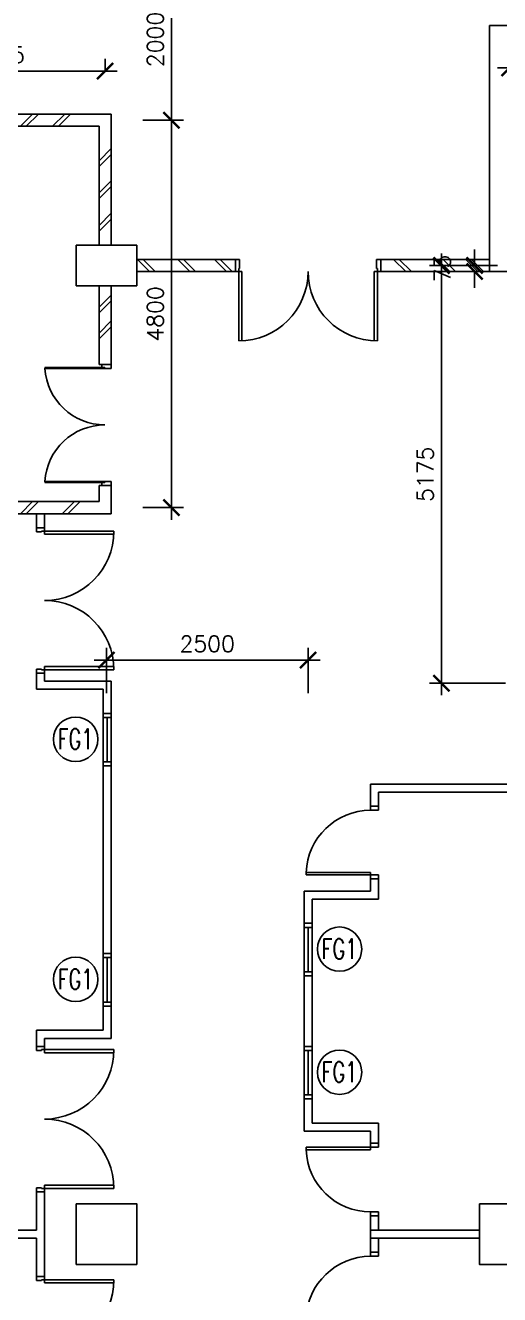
# Model space of a CAD drawing. Extents: x 2266480 to 2405436, y -858634 to -757865.
# Drawn here: x 2349514 to 2355394, y -803174 to -787449 of the extents above; entities that cross this region are included whole.
import ezdxf

# ---------------------------------------------------------------- set-up
doc = ezdxf.new("R2010")
doc.units = 0
doc.header["$LTSCALE"] = 10
doc.header["$MEASUREMENT"] = 0
doc.layers.get('0').update_dxf_attribs({"linetype": 'CONTINUOUS'})
doc.layers.get('DEFPOINTS').update_dxf_attribs({"linetype": 'CONTINUOUS'})
for name, color, linetype in [('COL', 3, 'CONTINUOUS'), ('DIM', 7, 'CONTINUOUS'), ('DOOR', 5, 'CONTINUOUS'), ('DR', 7, 'CONTINUOUS'), ('FG-T', 7, 'CONTINUOUS'), ('FITT', 5, 'CONTINUOUS'), ('H', 1, 'CONTINUOUS'), ('LINE', 7, 'CONTINUOUS'), ('partition', 7, 'CONTINUOUS'), ('stair', 7, 'CONTINUOUS'), ('TIMBER SKIRT', 1, 'CONTINUOUS'), ('WALL', 2, 'CONTINUOUS')]:
    doc.layers.add(name, color=color, linetype=linetype)
doc.styles.add('ROMANS', font='romans')
doc.styles.get("Standard").update_dxf_attribs({"font": 'ROMANS.SHX'})
doc.dimstyles.new('STANDARD$0', dxfattribs={"dimscale": 0, "dimtxt": 8, "dimasz": 6, "dimexe": 1, "dimexo": 1, "dimgap": 3, "dimtad": 1, "dimdec": 0, "dimlfac": -1, "dimrnd": 1, "dimzin": 0, "dimdsep": 46, "dimtxsty": 'Standard', "dimcen": 0, "dimclrd": 5, "dimclre": 250, "dimadec": 0, "dimazin": 0, "dimtfac": 1, "dimtdec": 4, "dimtofl": 0, "dimtmove": 0, "dimatfit": 3, "dimfxl": 1, "dimtolj": 1, "dimtzin": 0, "dimarcsym": 0})

# ---------------------------------------------------------------- blocks, each defined once
blk = doc.blocks.new('FG')
at = {"layer": 'LINE', "linetype": 'Continuous'}
for points in [[(0, 0), (50, 0), (50, 100), (0, 100)], [(600, 0), (650, 0), (650, 100), (600, 100)]]:
    blk.add_lwpolyline(points, close=True, dxfattribs=at)
at = {"layer": 'LINE', "color": 5, "linetype": 'Continuous'}
for points in [[(600, 100), (50, 100)], [(50, 0), (600, 0)]]:
    blk.add_lwpolyline(points, dxfattribs=at)
at = {"layer": 'LINE', "color": 1, "linetype": 'Continuous'}
blk.add_lwpolyline([(50, 50), (600, 50)], dxfattribs=at)
blk = doc.blocks.new('_ARCHTICK')
at = {"color": 0, "linetype": 'ByBlock', "const_width": 0.15}
blk.add_lwpolyline([(-0.5, -0.5), (0.5, 0.5)], dxfattribs=at)
blk = doc.blocks.new('*D134')
at = {"layer": 'DEFPOINTS', "color": 0, "transparency": 16777216}
for p in [(2353019, -795312), (2350519, -795871), (2353019, -795871)]:
    blk.add_point(p, dxfattribs=at)
at = {"layer": 'DIM', "color": 7, "lineweight": -2, "transparency": 16777216}
for p, q in [((2350519, -795721), (2350519, -795162)), ((2353019, -795721), (2353019, -795162)), ((2350369, -795312), (2353169, -795312))]:
    blk.add_line(p, q, dxfattribs=at)
at = {"layer": 'DIM', "color": 7, "lineweight": -2, "transparency": 16777216, "xscale": 200, "yscale": 200, "zscale": 200, "rotation": 180}
blk.add_blockref('_ARCHTICK', (2350519, -795312), dxfattribs=at)
at = {"layer": 'DIM', "color": 7, "lineweight": -2, "transparency": 16777216, "xscale": 200, "yscale": 200, "zscale": 200}
blk.add_blockref('_ARCHTICK', (2353019, -795312), dxfattribs=at)
at = {"layer": 'DIM', "color": 7, "transparency": 16777216, "insert": (2351769, -795112), "char_height": 200, "attachment_point": 5, "style": 'ROMANS'}
blk.add_mtext('\\A1;2500', dxfattribs=at)
blk = doc.blocks.new('D1800-A')
at = {"layer": 'DR'}
for p, q in [((0, 0), (100, 0)), ((0, -50), (0, 0)), ((100, 0), (100, -40)), ((60, -50), (0, -50)), ((100, -40), (60, -40)), ((60, -40), (60, -50)), ((100, -40), (960, -40)), ((100, -80), (100, -40)), ((959, -80), (100, -80)), ((959, -1720), (100, -1720)), ((100, -1720), (100, -1760)), ((60, -1750), (0, -1750)), ((0, -1750), (0, -1800)), ((0, -1800), (100, -1800)), ((60, -1760), (60, -1750)), ((100, -1760), (60, -1760)), ((100, -1760), (960, -1760)), ((100, -1800), (100, -1760))]:
    blk.add_line(p, q, dxfattribs=at)
for centre, start, end in [((100, -40), 270.0001, 0), ((100, -1760), 0, 90)]:
    blk.add_arc(centre, 860, start, end, dxfattribs=at)
blk = doc.blocks.new('D900')
at = {"layer": 'DOOR', "color": 7}
for p, q in [((50, 100), (50, 899)), ((80, 899), (50, 899)), ((80, 100), (80, 899)), ((0, 100), (0, 0)), ((0, 100), (50, 100)), ((0, 0), (50, 0)), ((50, 100), (50, 0)), ((50, 100), (80, 100)), ((850, 100), (850, 0)), ((850, 100), (900, 100)), ((850, 0), (900, 0)), ((900, 100), (900, 0))]:
    blk.add_line(p, q, dxfattribs=at)
blk.add_arc((50, 100), 800, 0, 87.8509, dxfattribs=at)
blk = doc.blocks.new('D1500-1')
at = {"layer": 'DR'}
for p, q in [((38, 77), (38, 821)), ((38, 821), (50, 820)), ((50, 0), (50, 820)), ((1462, 821), (1450, 820)), ((1450, 0), (1450, 820)), ((1462, 77), (1462, 821)), ((38, 115), (0, 115)), ((50, 0), (0, 0)), ((50, 77), (38, 77)), ((1450, 77), (1462, 77)), ((1462, 115), (1500, 115)), ((1450, 0), (1500, 0))]:
    blk.add_line(p, q, dxfattribs=at)
for centre, start, end in [((5, 77), 0.0238, 86.5289), ((1495, 77), 93.4711, 179.9762)]:
    blk.add_arc(centre, 745, start, end, dxfattribs=at)
blk = doc.blocks.new('*D67')
at = {"layer": 'DEFPOINTS', "color": 0, "transparency": 16777216}
for p in [(2350821, -786624), (2351325, -786624), (2350821, -788624)]:
    blk.add_point(p, dxfattribs=at)
at = {"layer": 'DIM', "color": 7, "lineweight": -2, "transparency": 16777216}
for p, q in [((2351325, -788774), (2351325, -786474)), ((2350971, -786624), (2351475, -786624)), ((2350971, -788624), (2351475, -788624))]:
    blk.add_line(p, q, dxfattribs=at)
at = {"layer": 'DIM', "color": 7, "lineweight": -2, "transparency": 16777216, "xscale": 200, "yscale": 200, "zscale": 200}
for p, rotation in [((2351325, -786624), 90), ((2351325, -788624), 270)]:
    blk.add_blockref('_ARCHTICK', p, dxfattribs=dict(at, rotation=rotation))
at = {"layer": 'DIM', "color": 7, "transparency": 16777216, "insert": (2351125, -787624), "char_height": 200, "attachment_point": 5, "rotation": 90, "style": 'ROMANS'}
blk.add_mtext('\\A1;2000', dxfattribs=at)
blk = doc.blocks.new('*D114')
at = {"layer": 'DEFPOINTS', "color": 0, "transparency": 16777216}
for p in [(2350821, -788624), (2351325, -788624), (2350821, -793424)]:
    blk.add_point(p, dxfattribs=at)
at = {"layer": 'DIM', "color": 7, "lineweight": -2, "transparency": 16777216}
for p, q in [((2351325, -793574), (2351325, -788474)), ((2350971, -788624), (2351475, -788624)), ((2350971, -793424), (2351475, -793424))]:
    blk.add_line(p, q, dxfattribs=at)
at = {"layer": 'DIM', "color": 7, "lineweight": -2, "transparency": 16777216, "xscale": 200, "yscale": 200, "zscale": 200}
for p, rotation in [((2351325, -788624), 90), ((2351325, -793424), 270)]:
    blk.add_blockref('_ARCHTICK', p, dxfattribs=dict(at, rotation=rotation))
at = {"layer": 'DIM', "color": 7, "transparency": 16777216, "insert": (2351125, -791024), "char_height": 200, "attachment_point": 5, "rotation": 90, "style": 'ROMANS'}
blk.add_mtext('\\A1;4800', dxfattribs=at)
blk = doc.blocks.new('*D115')
at = {"layer": 'DEFPOINTS', "color": 0, "transparency": 16777216}
for p in [(2350502, -788015), (2347827, -788168), (2350502, -788168)]:
    blk.add_point(p, dxfattribs=at)
at = {"layer": 'DIM', "color": 7, "lineweight": -2, "transparency": 16777216}
for p, q in [((2347827, -788018), (2347827, -787865)), ((2350502, -788018), (2350502, -787865)), ((2347677, -788015), (2350652, -788015))]:
    blk.add_line(p, q, dxfattribs=at)
at = {"layer": 'DIM', "color": 7, "lineweight": -2, "transparency": 16777216, "xscale": 200, "yscale": 200, "zscale": 200, "rotation": 180}
blk.add_blockref('_ARCHTICK', (2347827, -788015), dxfattribs=at)
at = {"layer": 'DIM', "color": 7, "lineweight": -2, "transparency": 16777216, "xscale": 200, "yscale": 200, "zscale": 200}
blk.add_blockref('_ARCHTICK', (2350502, -788015), dxfattribs=at)
at = {"layer": 'DIM', "color": 7, "transparency": 16777216, "insert": (2349165, -787815), "char_height": 200, "attachment_point": 5, "style": 'ROMANS'}
blk.add_mtext('\\A1;2675', dxfattribs=at)
blk = doc.blocks.new('DR-1800-B')
at = {"layer": 'DR'}
for p, q in [((-50, 0), (0, 0)), ((0, 0), (0, -150)), ((-1800, 0), (-1800, -150)), ((-1750, 0), (-1800, 0)), ((-1800, -150), (-1760, -150)), ((-1760, -150), (-1760, -110)), ((-1760, -110), (-1750, -110)), ((-1760, -150), (-1760, -1010)), ((-1720, -150), (-1760, -150)), ((-1750, -110), (-1750, 0)), ((-1720, -1009), (-1720, -150)), ((-80, -1009), (-80, -150)), ((-80, -150), (-40, -150)), ((-50, -110), (-50, 0)), ((-40, -110), (-50, -110)), ((-40, -150), (-40, -110)), ((-40, -150), (-40, -1010)), ((0, -150), (-40, -150))]:
    blk.add_line(p, q, dxfattribs=at)
for centre, start, end in [((-1760, -150), 270, 0), ((-40, -150), 180.0001, 270)]:
    blk.add_arc(centre, 860, start, end, dxfattribs=at)
blk = doc.blocks.new('*D136')
at = {"layer": 'DEFPOINTS', "color": 0, "transparency": 16777216}
for p in [(2354673, -790424), (2355519, -790424), (2355619, -795599)]:
    blk.add_point(p, dxfattribs=at)
at = {"layer": 'DIM', "color": 7, "lineweight": -2, "transparency": 16777216}
for p, q in [((2354673, -795749), (2354673, -790274)), ((2355369, -790424), (2354523, -790424)), ((2355469, -795599), (2354523, -795599))]:
    blk.add_line(p, q, dxfattribs=at)
at = {"layer": 'DIM', "color": 7, "lineweight": -2, "transparency": 16777216, "xscale": 200, "yscale": 200, "zscale": 200}
for p, rotation in [((2354673, -790424), 90), ((2354673, -795599), 270)]:
    blk.add_blockref('_ARCHTICK', p, dxfattribs=dict(at, rotation=rotation))
at = {"layer": 'DIM', "color": 7, "transparency": 16777216, "insert": (2354473, -793012), "char_height": 200, "attachment_point": 5, "rotation": 90, "style": 'ROMANS'}
blk.add_mtext('\\A1;5175', dxfattribs=at)
blk = doc.blocks.new('*D352')
at = {"layer": 'DEFPOINTS', "color": 0, "linetype": 'Continuous', "transparency": 16777216}
for p in [(1495217, -790424), (1494782, -790499), (1495217, -790499)]:
    blk.add_point(p, dxfattribs=at)
at = {"layer": 'FITT', "color": 7, "linetype": 'Continuous', "lineweight": -2, "transparency": 16777216}
for p, q in [((1494782, -790424), (1494782, -790224)), ((1495067, -790424), (1494632, -790424)), ((1495067, -790499), (1494632, -790499)), ((1494782, -790499), (1494782, -790699))]:
    blk.add_line(p, q, dxfattribs=at)
at = {"layer": 'FITT', "color": 7, "linetype": 'Continuous', "lineweight": -2, "transparency": 16777216, "xscale": 200, "yscale": 200, "zscale": 200}
for p, rotation in [((1494782, -790424), 270), ((1494782, -790499), 90)]:
    blk.add_blockref('_ARCHTICK', p, dxfattribs=dict(at, rotation=rotation))
at = {"layer": 'FITT', "color": 7, "linetype": 'Continuous', "transparency": 16777216, "insert": (1494382, -790462), "char_height": 200, "attachment_point": 5, "rotation": 90, "style": 'ROMANS'}
blk.add_mtext('\\A1;75', dxfattribs=at)
blk = doc.blocks.new('*D350')
at = {"layer": 'DEFPOINTS', "color": 0, "linetype": 'Continuous', "transparency": 16777216}
for p in [(1497962, -787699), (1498192, -787699), (1498542, -790250)]:
    blk.add_point(p, dxfattribs=at)
at = {"layer": 'FITT', "color": 7, "linetype": 'Continuous', "lineweight": -2, "transparency": 16777216}
for p, q in [((1497962, -790400), (1497962, -787549)), ((1498042, -787699), (1497812, -787699)), ((1498392, -790250), (1497812, -790250))]:
    blk.add_line(p, q, dxfattribs=at)
at = {"layer": 'FITT', "color": 7, "linetype": 'Continuous', "lineweight": -2, "transparency": 16777216, "xscale": 200, "yscale": 200, "zscale": 200}
for p, rotation in [((1497962, -787699), 90), ((1497962, -790250), 270)]:
    blk.add_blockref('_ARCHTICK', p, dxfattribs=dict(at, rotation=rotation))
at = {"layer": 'FITT', "color": 7, "linetype": 'Continuous', "transparency": 16777216, "insert": (1497762, -788974), "char_height": 200, "attachment_point": 5, "rotation": 90, "style": 'ROMANS'}
blk.add_mtext('\\A1;2550', dxfattribs=at)
blk = doc.blocks.new('*D351')
at = {"layer": 'DEFPOINTS', "color": 0, "linetype": 'Continuous', "transparency": 16777216}
for p in [(1495217, -787700), (1498367, -787700), (1495217, -787976)]:
    blk.add_point(p, dxfattribs=at)
at = {"layer": 'FITT', "color": 7, "linetype": 'Continuous', "lineweight": -2, "transparency": 16777216}
for p, q in [((1498517, -787976), (1495067, -787976)), ((1495217, -787850), (1495217, -788126)), ((1498367, -787850), (1498367, -788126))]:
    blk.add_line(p, q, dxfattribs=at)
at = {"layer": 'FITT', "color": 7, "linetype": 'Continuous', "lineweight": -2, "transparency": 16777216, "xscale": 200, "yscale": 200, "zscale": 200, "rotation": 180}
blk.add_blockref('_ARCHTICK', (1495217, -787976), dxfattribs=at)
at = {"layer": 'FITT', "color": 7, "linetype": 'Continuous', "lineweight": -2, "transparency": 16777216, "xscale": 200, "yscale": 200, "zscale": 200}
blk.add_blockref('_ARCHTICK', (1498367, -787976), dxfattribs=at)
at = {"layer": 'FITT', "color": 7, "linetype": 'Continuous', "transparency": 16777216, "insert": (1496792, -787776), "char_height": 200, "attachment_point": 5, "style": 'ROMANS'}
blk.add_mtext('\\A1;3150', dxfattribs=at)
blk = doc.blocks.new('A$C4FA52658')
at = {"color": 3, "ltscale": 2}
for p, q in [((650, 2975), (-250, 2975)), ((-250, 2974), (-250, -75)), ((650, 2975), (650, 2725)), ((2500, 2975), (2500, 2725)), ((3400, 2975), (2500, 2975)), ((4123.2, 2975), (3400, 2975)), ((4123.2, 2975), (4123.2, 2725)), ((5223.2, 2975), (5223.2, 2725.3)), ((6200, 2975), (5223.2, 2975)), ((6200, -76), (6200, 2975)), ((0, 2725), (0, 175)), ((650, 2725), (0, 2725)), ((3150, 2725), (2500, 2725)), ((3150, 174.5), (3150, 2724)), ((3400, 2725), (4123.2, 2725.1)), ((3400, 174.6), (3400, 2724)), ((5223.2, 2725.3), (5950, 2725.4)), ((5950, 175), (5950, 2725.4)), ((0, 175), (3150, 174.5)), ((3400, 174.4), (5950, 175)), ((-250, -75), (6200, -76))]:
    blk.add_line(p, q, dxfattribs=at)
at = {"color": 5}
for p, q in [((650, 2725), (2500, 2725)), ((4123.2, 2725.1), (5223.2, 2725.3)), ((400, 540), (2400, 2340)), ((400, 2340), (2400, 540)), ((3698.2, 890), (5648.2, 2340)), ((3698.2, 2340), (5648.2, 890))]:
    blk.add_line(p, q, dxfattribs=at)
at = {"ltscale": 2}
for p, q in [((400, 2340), (400, 540)), ((2400, 2340), (400, 2340)), ((2400, 540), (2400, 2340)), ((3698.2, 2340), (3698.2, 890)), ((5648.2, 2340), (3698.2, 2340)), ((5648.2, 890), (5648.2, 2340)), ((3698.2, 890), (5648.2, 890)), ((400, 540), (2400, 540))]:
    blk.add_line(p, q, dxfattribs=at)
at = {"color": 3, "ltscale": 10, "style": 'ROMANS', "width": 0.8}
for s, p in [('FIREMAN', (3984.5, 1624.3)), ('LIFT 1', (902.6, 1258.9)), ('LIFT ', (4388.2, 1174.2))]:
    blk.add_text(s, height=275, dxfattribs=at).set_placement(p)
at = {"layer": 'FITT', "color": 30, "linetype": 'Continuous'}
for base, p1, p2, picture, middle, set_off in [((2744.6762, 2724.9984), (3324.7117, 174.532), (2974.7117, 2724.9984), '*D350', (2544.6762, 1449.7652), (-1495217.1726, 790424.1037)), ((-435, -75), (0, 0), (0, -75), '*D352', (-835, -37.5), (-1495217.2, 790424.1))]:
    dim = blk.add_linear_dim(base=base, p1=p1, p2=p2, angle=90, dimstyle='STANDARD$0', override={"dimscale": 100, "dimtxt": 2, "dimasz": 2, "dimexe": 1.5, "dimexo": 1.5, "dimgap": 1, "dimtxsty": 'ROMANS', "dimblk": 'ARCHTICK', "dimdle": 1.5, "dimclrd": 7, "dimclre": 7, "dimclrt": 7, "dimtdec": 0, "dimtmove": 2}, dxfattribs=at)
    dim.commit()
    dim.dimension.update_dxf_attribs({"geometry": picture, "text_midpoint": middle, "insert": set_off})
dim = blk.add_linear_dim(base=(0, 2448.1), p1=(3150, 2724), p2=(0, 2724), dimstyle='STANDARD$0', override={"dimscale": 100, "dimtxt": 2, "dimasz": 2, "dimexe": 1.5, "dimexo": 1.5, "dimgap": 1, "dimtxsty": 'ROMANS', "dimblk": 'ARCHTICK', "dimdle": 1.5, "dimclrd": 7, "dimclre": 7, "dimclrt": 7, "dimtdec": 0, "dimtmove": 2}, dxfattribs=at)
dim.commit()
dim.dimension.update_dxf_attribs({"geometry": '*D351', "text_midpoint": (1575, 2648.1), "insert": (-1495217.2, 790424.1)})
blk = doc.blocks.new('A$C208A67C2')
at = {"layer": 'FITT', "color": 30, "linetype": 'Continuous'}
blk.add_blockref('A$C4FA52658', (0, 0), dxfattribs=at)

msp = doc.modelspace()

# ---------------------------------------------------------------- linework, layer by layer
at = {"color": 0}
for p, q in [((2349652.4, -795674.1), (2349652.4, -795474.1)), ((2349752.4, -795574.1), (2349752.4, -795476)), ((2353794.4, -797974.1), (2353794.4, -798174.1)), ((2353894.4, -797974.1), (2353894.4, -798274.1)), ((2353794.4, -798174.1), (2352969.4, -798174.1)), ((2353894.4, -798274.1), (2353069.4, -798274.1)), ((2349652.4, -799899.1), (2349652.4, -800099.1)), ((2349752.4, -799999.1), (2349752.4, -800097.2)), ((2353794.4, -801149.1), (2352969.4, -801149.1)), ((2353894.4, -801049.1), (2353069.4, -801049.1)), ((2353794.4, -801349.1), (2353794.4, -801149.1)), ((2353894.4, -801349.1), (2353894.4, -801049.1))]:
    msp.add_line(p, q, dxfattribs=at)
at = {"layer": 'COL', "color": 0}
for points in [[(2350894.4, -790174.1), (2350894.4, -790674.1), (2350144.4, -790674.1), (2350144.4, -790174.1)], [(2350144.4, -802049.1), (2350894.4, -802049.1), (2350894.4, -802799.1), (2350144.4, -802799.1)], [(2355144.4, -802049.1), (2355894.4, -802049.1), (2355894.4, -802799.1), (2355144.4, -802799.1)]]:
    msp.add_lwpolyline(points, close=True, dxfattribs=at)
at = {"layer": 'DR', "color": 0}
for p, q in [((2353794.4, -796849.1), (2358444.4, -796849.1)), ((2353894.4, -796949.1), (2358444.4, -796949.1))]:
    msp.add_line(p, q, dxfattribs=at)
at = {"layer": 'FG-T', "color": 0}
for centre in [(2350137.7, -796293.7), (2353410, -798893.7), (2350137.7, -799268.7), (2353410, -800418.7)]:
    msp.add_circle(centre, 275, dxfattribs=at)
at = {"layer": 'H', "color": 0}
for p, q in [((2349454.2, -788699.1), (2349604.2, -788549.1)), ((2349524.9, -788699.1), (2349674.9, -788549.1)), ((2349852.2, -788699.1), (2350002.2, -788549.1)), ((2349922.9, -788699.1), (2350072.9, -788549.1)), ((2350427.4, -789126.4), (2350577.4, -788976.4)), ((2350427.4, -789197.1), (2350577.4, -789047.1)), ((2350427.4, -789523.2), (2350577.4, -789373.2)), ((2350427.4, -789593.9), (2350577.4, -789443.9)), ((2350427.4, -789927.2), (2350577.4, -789777.2)), ((2350427.4, -789997.9), (2350577.4, -789847.9)), ((2350902.6, -790349.1), (2351052.6, -790499.1)), ((2350973.3, -790349.1), (2351123.3, -790499.1)), ((2351403, -790349.1), (2351553, -790499.1)), ((2351473.7, -790349.1), (2351623.7, -790499.1)), ((2351858.5, -790349.1), (2352008.5, -790499.1)), ((2351929.2, -790349.1), (2352079.2, -790499.1)), ((2354079.6, -790349.1), (2354229.6, -790499.1)), ((2354150.3, -790349.1), (2354300.3, -790499.1)), ((2354625, -790349.1), (2354775, -790499.1)), ((2354695.7, -790349.1), (2354845.7, -790499.1)), ((2354974.8, -790349.1), (2355124.8, -790499.1)), ((2355045.5, -790349.1), (2355195.5, -790499.1)), ((2350427.4, -790939.6), (2350577.4, -790789.6)), ((2350427.4, -791010.3), (2350577.4, -790860.3)), ((2350427.4, -791261.4), (2350577.4, -791111.4)), ((2350427.4, -791332.1), (2350577.4, -791182.1)), ((2349454.2, -793499.1), (2349604.2, -793349.1)), ((2349524.9, -793499.1), (2349674.9, -793349.1)), ((2349971.8, -793499.1), (2350121.8, -793349.1)), ((2350042.5, -793499.1), (2350192.5, -793349.1))]:
    msp.add_line(p, q, dxfattribs=at)
at = {"layer": 'partition', "color": 0}
for p, q in [((2349752.4, -793674.1), (2349752.4, -793499.1)), ((2350477.4, -795674.1), (2349652.4, -795674.1)), ((2350577.4, -795574.1), (2349752.4, -795574.1)), ((2350477.4, -795674.1), (2350477.4, -796024.1)), ((2350577.4, -795574.1), (2350577.4, -796024.1)), ((2350477.4, -796574.1), (2350477.4, -798999.1)), ((2350577.4, -796574.1), (2350577.4, -798999.1)), ((2353794.4, -797124.1), (2353794.4, -796849.1)), ((2353894.4, -797124.1), (2353894.4, -796949.1)), ((2353894.4, -797124.1), (2353894.4, -796949.1)), ((2350477.4, -799549.1), (2350477.4, -799899.1)), ((2350577.4, -799549.1), (2350577.4, -799999.1)), ((2350477.4, -799899.1), (2349652.4, -799899.1)), ((2350577.4, -799999.1), (2349752.4, -799999.1)), ((2353794.4, -802199.1), (2353794.4, -802474.1)), ((2353894.4, -802199.1), (2353894.4, -802374.1)), ((2340769.4, -802374.1), (2349652.4, -802374.1)), ((2353794.4, -802374.1), (2355144.4, -802374.1)), ((2353794.4, -802649.1), (2353794.4, -802374.1)), ((2340769.4, -802474.1), (2349652.4, -802474.1)), ((2353794.4, -802474.1), (2355144.4, -802474.1)), ((2353894.4, -802649.1), (2353894.4, -802474.1))]:
    msp.add_line(p, q, dxfattribs=at)
at = {"layer": 'stair', "color": 0}
for p, q in [((2349652.4, -793674.1), (2349652.4, -793499.1)), ((2352969.4, -798174.1), (2352969.4, -798624.1)), ((2353069.4, -798274.1), (2353069.4, -798624.1)), ((2352969.4, -799174.1), (2352969.4, -799424.1)), ((2353069.4, -799174.1), (2353069.4, -799424.1)), ((2352969.4, -800149.1), (2352969.4, -799424.1)), ((2353069.4, -800149.1), (2353069.4, -799424.1)), ((2352969.4, -801149.1), (2352969.4, -800699.1)), ((2353069.4, -801049.1), (2353069.4, -800699.1)), ((2349652.4, -801874.1), (2349652.4, -802374.1)), ((2349752.4, -802974.1), (2349752.4, -801899.1)), ((2349652.4, -802974.1), (2349652.4, -802474.1))]:
    msp.add_line(p, q, dxfattribs=at)
at = {"layer": 'WALL', "color": 0}
for p, q in [((2350577.4, -788549.1), (2345152.4, -788549.1)), ((2350577.4, -790174.1), (2350577.4, -788549.1)), ((2350427.4, -788699.1), (2345402.4, -788699.1)), ((2350427.4, -790174.1), (2350427.4, -788699.1)), ((2352119.4, -790349.1), (2350894.4, -790349.1)), ((2355269.4, -790349.1), (2353919.4, -790349.1)), ((2352119.4, -790499.1), (2350894.4, -790499.1)), ((2355269.4, -790499.1), (2353919.4, -790499.1)), ((2350427.4, -791149.1), (2350427.4, -790674.1)), ((2350427.4, -790699.1), (2350427.4, -791649.1)), ((2350577.4, -790674.1), (2350577.4, -791649.1)), ((2350577.4, -791299.1), (2350577.4, -790674.1)), ((2350427.4, -791649.1), (2350577.4, -791649.1)), ((2350427.4, -793149.1), (2350577.4, -793149.1)), ((2350427.4, -793149.1), (2350427.4, -793349.1)), ((2350577.4, -793499.1), (2350577.4, -793149.1)), ((2350427.4, -793349.1), (2345402.4, -793349.1)), ((2350577.4, -793499.1), (2340577.4, -793499.1))]:
    msp.add_line(p, q, dxfattribs=at)

# ---------------------------------------------------------------- block references
at = {"layer": 'DR', "color": 0, "xscale": -1, "rotation": 90.00000002668041}
msp.add_blockref('D1500-1', (2350577.4, -791649.1), dxfattribs=at)
at = {"layer": 'LINE', "color": 0, "xscale": -1, "rotation": 270}
for p in [(2350477.4, -796624.1), (2352969.4, -799224.1), (2350477.4, -799599.1), (2352969.4, -800749.1)]:
    msp.add_blockref('FG', p, dxfattribs=at)
at = {"layer": 'stair', "color": 0, "xscale": -1}
for name, p, rotation in [('D1800-A', (2349652.4, -795474.1), 180), ('D900', (2353894.4, -801299.1), 90), ('D1800-A', (2349652.4, -804749.1), 180)]:
    msp.add_blockref(name, p, dxfattribs=dict(at, rotation=rotation))
at = {"layer": 'stair', "color": 0, "rotation": 90}
for p in [(2353894.4, -798024.1), (2353894.4, -803549.1)]:
    msp.add_blockref('D900', p, dxfattribs=at)
at = {"layer": 'stair', "color": 0}
msp.add_blockref('D1800-A', (2349652.4, -800099.1), dxfattribs=at)
at = {"layer": 'TIMBER SKIRT', "color": 0}
msp.add_blockref('A$C208A67C2', (2355519.4, -790424.1), dxfattribs=at)
at = {"layer": 'WALL', "color": 0}
msp.add_blockref('DR-1800-B', (2353919.4, -790349.1), dxfattribs=at)

# ---------------------------------------------------------------- texts
at = {"layer": 'FG-T', "color": 0, "style": 'ROMANS', "width": 0.7}
for p in [(2349914.3, -796415.8), (2353186.6, -799015.8), (2349914.3, -799390.8), (2353186.6, -800540.8)]:
    msp.add_text('FG1', height=250, dxfattribs=at).set_placement(p)

# ---------------------------------------------------------------- dimensions: what is measured, and where the dimension line sits
at = {"layer": 'DIM', "color": 0}
for p1, p2, picture, middle in [((2350821.4, -788624.1), (2350821.4, -786624.1), '*D67', (2351125.4, -787624.1)), ((2350821.4, -793424.1), (2350821.4, -788624.1), '*D114', (2351125.4, -791024.1))]:
    dim = msp.add_aligned_dim(p1=p1, p2=p2, distance=-504, dimstyle='STANDARD$0', override={"dimscale": 100, "dimtxt": 2, "dimasz": 2, "dimexe": 1.5, "dimexo": 1.5, "dimgap": 1, "dimtxsty": 'ROMANS', "dimblk": 'ARCHTICK', "dimdle": 1.5, "dimclrd": 7, "dimclre": 7, "dimclrt": 7, "dimtdec": 0, "dimtmove": 2}, dxfattribs=at)
    dim.commit()
    dim.dimension.update_dxf_attribs({"geometry": picture, "text_midpoint": middle})
for base, p1, p2, angle, picture, middle in [((2350502.4, -788015.1), (2347827.4, -788168), (2350502.4, -788168), 180, '*D115', (2349164.9, -787815.1)), ((2354673.2, -790424.1), (2355619.4, -795599.1), (2355519.4, -790424.1), 90, '*D136', (2354473.2, -793011.6))]:
    dim = msp.add_linear_dim(base=base, p1=p1, p2=p2, angle=angle, dimstyle='STANDARD$0', override={"dimscale": 100, "dimtxt": 2, "dimasz": 2, "dimexe": 1.5, "dimexo": 1.5, "dimgap": 1, "dimtxsty": 'ROMANS', "dimblk": 'ARCHTICK', "dimdle": 1.5, "dimclrd": 7, "dimclre": 7, "dimclrt": 7, "dimtdec": 0, "dimtmove": 2}, dxfattribs=at)
    dim.commit()
    dim.dimension.update_dxf_attribs({"geometry": picture, "text_midpoint": middle})
dim = msp.add_linear_dim(base=(2353019.4, -795311.8), p1=(2350519.4, -795870.6), p2=(2353019.4, -795870.6), dimstyle='STANDARD$0', override={"dimscale": 100, "dimtxt": 2, "dimasz": 2, "dimexe": 1.5, "dimexo": 1.5, "dimgap": 1, "dimtxsty": 'ROMANS', "dimblk": 'ARCHTICK', "dimdle": 1.5, "dimclrd": 7, "dimclre": 7, "dimclrt": 7, "dimtdec": 0, "dimtmove": 2}, dxfattribs=at)
dim.commit()
dim.dimension.update_dxf_attribs({"geometry": '*D134', "text_midpoint": (2351769.4, -795111.8)})

doc.saveas('drawing.dxf')
